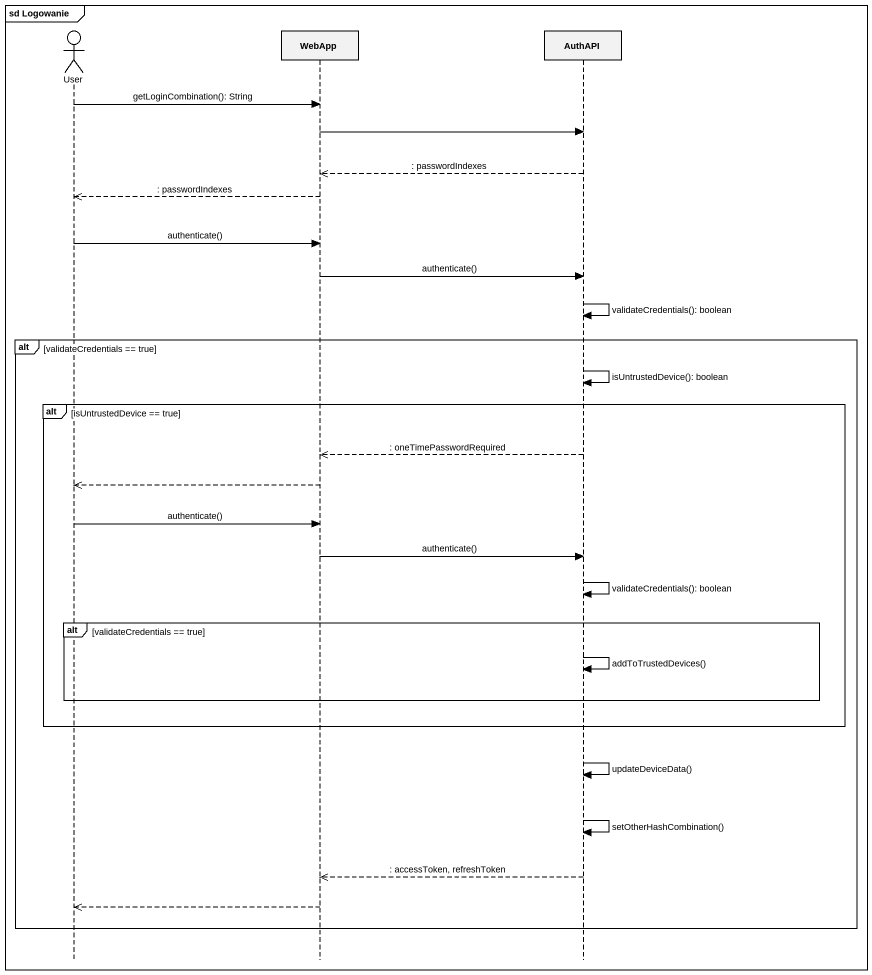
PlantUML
@startuml
mainframe sd Logowanie
hide footbox
actor User
participant WebApp
participant AuthAPI

User -> WebApp : getLoginCombination(): String
WebApp -> AuthAPI
AuthAPI -->> WebApp : : passwordIndexes
WebApp -->> User : : passwordIndexes
User -> WebApp : authenticate()
WebApp -> AuthAPI : authenticate()
AuthAPI -> AuthAPI : validateCredentials(): boolean
alt validateCredentials == true
  AuthAPI -> AuthAPI : isUntrustedDevice(): boolean
  alt isUntrustedDevice == true
    AuthAPI -->> WebApp : : oneTimePasswordRequired
    WebApp -->> User
    User -> WebApp : authenticate()
    WebApp -> AuthAPI : authenticate()
    AuthAPI -> AuthAPI : validateCredentials(): boolean
    alt validateCredentials == true
      AuthAPI -> AuthAPI : addToTrustedDevices()
    end
  end
  AuthAPI -> AuthAPI : updateDeviceData()
  AuthAPI -> AuthAPI : setOtherHashCombination()
  AuthAPI -->> WebApp : : accessToken, refreshToken
  WebApp -->> User
end
@enduml
